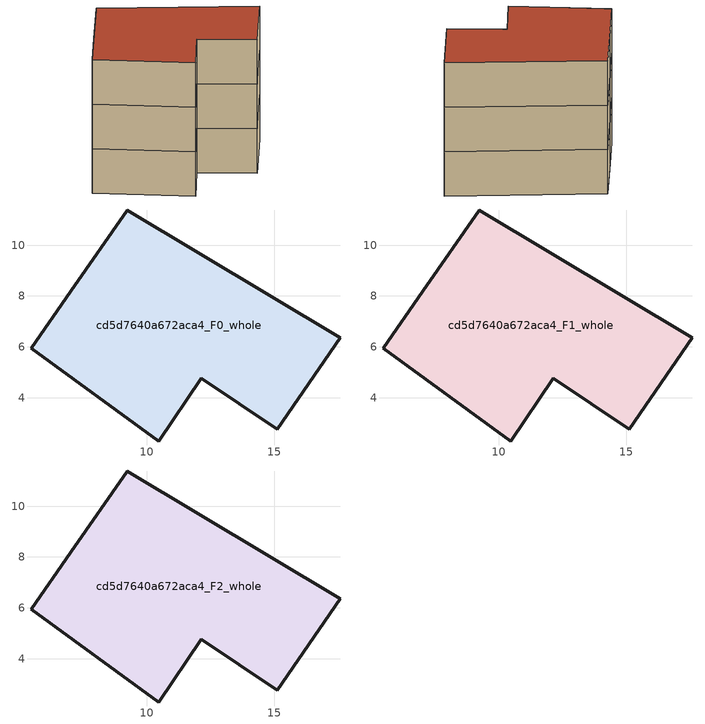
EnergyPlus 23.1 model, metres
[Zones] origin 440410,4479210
cd5d7640a672aca4_F0_whole
 floor ground (EU_floor_Construction): 17.59,6.35 15.13,2.76 12.12,4.77 10.47,2.3 5.46,5.94 7.01,8.18 9.23,11.38 z0
 wall outside (EU_wall_Construction): 9.23,11.38 7.01,8.18 5.46,5.94 10.47,2.3 12.12,4.77 15.13,2.76 17.59,6.35 9.23,11.38 z0:3
cd5d7640a672aca4_F1_whole
 floor to cd5d7640a672aca4_F0_whole (EU_floor_Construction): 17.59,6.35 15.13,2.76 12.12,4.77 10.47,2.3 5.46,5.94 7.01,8.18 9.23,11.38 z3
 wall outside (EU_wall_Construction): 9.23,11.38 7.01,8.18 5.46,5.94 10.47,2.3 12.12,4.77 15.13,2.76 17.59,6.35 9.23,11.38 z3:6
cd5d7640a672aca4_F2_whole
 floor to cd5d7640a672aca4_F1_whole (EU_floor_Construction): 17.59,6.35 15.13,2.76 12.12,4.77 10.47,2.3 5.46,5.94 7.01,8.18 9.23,11.38 z6
 wall outside (EU_wall_Construction): 9.23,11.38 7.01,8.18 5.46,5.94 10.47,2.3 12.12,4.77 15.13,2.76 17.59,6.35 9.23,11.38 z6:9
 roof outside (EU_roof_Construction): 15.13,2.76 17.59,6.35 9.23,11.38 7.01,8.18 5.46,5.94 10.47,2.3 12.12,4.77 z9
[Building]
EU S2 Campaign: North Axis=0; Terrain=City; Solar Distribution=FullExterior
[Site:Location]
Madrid: Latitude=40.5; Longitude=-3.5; Time Zone=1; Elevation=609
[SizingPeriod:WeatherFileDays]
AnnualSizingPeriod: Begin Month=1; Begin Day of Month=1; End Month=12; End Day of Month=31; Day of Week for Start Day=Monday; Use Weather File Daylight Saving Period=No; Use Weather File Rain and Snow Indicators=No
[MATERIAL]
EU_InternalMass_Material: Roughness=MediumRough; Thickness=0.1; Conductivity=1; Density=1800; Specific Heat=900; Thermal Absorptance=0.9; Solar Absorptance=0.7; Visible Absorptance=0.7
[MATERIAL:NOMASS] Roughness=MediumRough; Thermal Absorptance=0.9; Solar Absorptance=0.7; Visible Absorptance=0.7
Name | Thermal Resistance
EU_wall_NoMass | 0.609216
EU_roof_NoMass | 0.513268
EU_floor_NoMass | 0.568163
[CONSTRUCTION]
EU_wall_Construction: EU_wall_NoMass
EU_roof_Construction: EU_roof_NoMass
EU_floor_Construction: EU_floor_NoMass
EU_InternalMass_Construction: EU_InternalMass_Material
[ZONE] Type=1; Multiplier=1; Ceiling Height=autocalculate; Floor Area=autocalculate; Part of Total Floor Area=Yes
Name | Volume
cd5d7640a672aca4_F0_whole | 173.178
cd5d7640a672aca4_F1_whole; cd5d7640a672aca4_F2_whole | 173.177
[INTERNALMASS] Construction=EU_InternalMass_Construction; Surface Area=57.7259
Name | Zone or ZoneList
cd5d7640a672aca4_F0_whole_EU_InternalMass | cd5d7640a672aca4_F0_whole
cd5d7640a672aca4_F1_whole_EU_InternalMass | cd5d7640a672aca4_F1_whole
cd5d7640a672aca4_F2_whole_EU_InternalMass | cd5d7640a672aca4_F2_whole
[OTHEREQUIPMENT] Fuel Type=Electricity; Design Level Calculation Method=Watts/Area; Power per Zone Floor Area=1; Fraction Latent=0; Fraction Radiant=0; Fraction Lost=0; Carbon Dioxide Generation Rate=0; EndUse Subcategory=EU_Step8_InternalGains
Name | Zone or ZoneList or Space or SpaceList | Schedule
EU_Step8_InternalGain_cd5d7640a672aca4_F0_whole_f000 | cd5d7640a672aca4_F0_whole | EU_Step8_GainSchedule_cd5d7640a672aca4_F0_whole_f000
EU_Step8_InternalGain_cd5d7640a672aca4_F1_whole_f000 | cd5d7640a672aca4_F1_whole | EU_Step8_GainSchedule_cd5d7640a672aca4_F1_whole_f000
EU_Step8_InternalGain_cd5d7640a672aca4_F2_whole_f000 | cd5d7640a672aca4_F2_whole | EU_Step8_GainSchedule_cd5d7640a672aca4_F2_whole_f000
[ZONEVENTILATION:DESIGNFLOWRATE] Schedule=EU_AlwaysOn; Design Flow Rate Calculation Method=AirChanges/Hour; Air Changes per Hour=0.752966; Ventilation Type=Natural; Fan Pressure Rise=0; Fan Total Efficiency=1; Constant Term Coefficient=1; Temperature Term Coefficient=0; Velocity Term Coefficient=0; Velocity Squared Term Coefficient=0; Minimum Indoor Temperature=-100; Maximum Indoor Temperature=100; Delta Temperature=-100; Minimum Outdoor Temperature=-100; Maximum Outdoor Temperature=100; Maximum Wind Speed=40
Name | Zone or ZoneList or Space or SpaceList
EU_ConstantAir_cd5d7640a672aca4_F0_whole | cd5d7640a672aca4_F0_whole
EU_ConstantAir_cd5d7640a672aca4_F1_whole | cd5d7640a672aca4_F1_whole
EU_ConstantAir_cd5d7640a672aca4_F2_whole | cd5d7640a672aca4_F2_whole
[HVACTEMPLATE:THERMOSTAT] Constant Heating Setpoint=20; Constant Cooling Setpoint=50
EU_HeatOnly_cd5d7640a672aca4_F0_whole; EU_HeatOnly_cd5d7640a672aca4_F1_whole; EU_HeatOnly_cd5d7640a672aca4_F2_whole
[HVACTEMPLATE:ZONE:IDEALLOADSAIRSYSTEM] System Availability Schedule=EU_AlwaysOn; Maximum Heating Supply Air Temperature=50; Minimum Cooling Supply Air Temperature=13; Maximum Heating Supply Air Humidity Ratio=0.0156; Minimum Cooling Supply Air Humidity Ratio=0.0077; Heating Limit=NoLimit; Cooling Limit=NoLimit; Heating Availability Schedule=EU_AlwaysOn; Cooling Availability Schedule=EU_CoolingOff; Dehumidification Control Type=ConstantSensibleHeatRatio; Cooling Sensible Heat Ratio=0.7; Dehumidification Setpoint=60; Humidification Control Type=None; Humidification Setpoint=30; Outdoor Air Method=None; Outdoor Air Flow Rate per Person=0.00944; Outdoor Air Flow Rate per Zone Floor Area=0; Outdoor Air Flow Rate per Zone=0; Demand Controlled Ventilation Type=None; Outdoor Air Economizer Type=NoEconomizer; Heat Recovery Type=None; Sensible Heat Recovery Effectiveness=0.7; Latent Heat Recovery Effectiveness=0.65
Name | Template Thermostat
cd5d7640a672aca4_F0_whole | EU_HeatOnly_cd5d7640a672aca4_F0_whole
cd5d7640a672aca4_F1_whole | EU_HeatOnly_cd5d7640a672aca4_F1_whole
cd5d7640a672aca4_F2_whole | EU_HeatOnly_cd5d7640a672aca4_F2_whole
[SIZING:ZONE] Zone Cooling Design Supply Air Temperature Input Method=SupplyAirTemperature; Zone Cooling Design Supply Air Temperature=13; Zone Heating Design Supply Air Temperature Input Method=SupplyAirTemperature; Zone Heating Design Supply Air Temperature=50; Zone Cooling Design Supply Air Humidity Ratio=0.008; Zone Heating Design Supply Air Humidity Ratio=0.008; Cooling Design Air Flow Method=DesignDay; Cooling Design Air Flow Rate=0; Cooling Minimum Air Flow per Zone Floor Area=0.000762; Cooling Minimum Air Flow=0; Cooling Minimum Air Flow Fraction=0.2; Heating Design Air Flow Method=DesignDay; Heating Design Air Flow Rate=0; Heating Maximum Air Flow per Zone Floor Area=0.002032; Heating Maximum Air Flow=0.141576; Heating Maximum Air Flow Fraction=0.3; Account for Dedicated Outdoor Air System=No; Dedicated Outdoor Air System Control Strategy=NeutralSupplyAir; Dedicated Outdoor Air Low Setpoint Temperature for Design=autosize; Dedicated Outdoor Air High Setpoint Temperature for Design=autosize; Zone Load Sizing Method=Sensible Load Only No Latent Load; Zone Latent Cooling Design Supply Air Humidity Ratio Input Method=HumidityRatioDifference; Zone Cooling Design Supply Air Humidity Ratio Difference=0.005; Zone Latent Heating Design Supply Air Humidity Ratio Input Method=HumidityRatioDifference; Zone Humidification Design Supply Air Humidity Ratio Difference=0.005
cd5d7640a672aca4_F0_whole; cd5d7640a672aca4_F1_whole; cd5d7640a672aca4_F2_whole
[SCHEDULE:CONSTANT]
Name | Hourly Value
EU_AlwaysOn | 1
EU_CoolingOff | 0
[SCHEDULE:FILE] Column Number=1; Rows to Skip at Top=0; Number of Hours of Data=8760; Column Separator=Comma; Interpolate to Timestep=No; Minutes per Item=60; Adjust Schedule for Daylight Savings=Yes
Name | File
EU_Step8_GainSchedule_cd5d7640a672aca4_F0_whole_f000 | C:\Users\o_iseri\Desktop\OpenUBEM\openubem\outputs\eu_evidence\EU-11\ES-MAD-BERRUGUETE\idfs\cd5d7640a672aca4\cd5d7640a672aca4_F0_whole_f000_gain.csv
EU_Step8_GainSchedule_cd5d7640a672aca4_F1_whole_f000 | C:\Users\o_iseri\Desktop\OpenUBEM\openubem\outputs\eu_evidence\EU-11\ES-MAD-BERRUGUETE\idfs\cd5d7640a672aca4\cd5d7640a672aca4_F1_whole_f000_gain.csv
EU_Step8_GainSchedule_cd5d7640a672aca4_F2_whole_f000 | C:\Users\o_iseri\Desktop\OpenUBEM\openubem\outputs\eu_evidence\EU-11\ES-MAD-BERRUGUETE\idfs\cd5d7640a672aca4\cd5d7640a672aca4_F2_whole_f000_gain.csv
